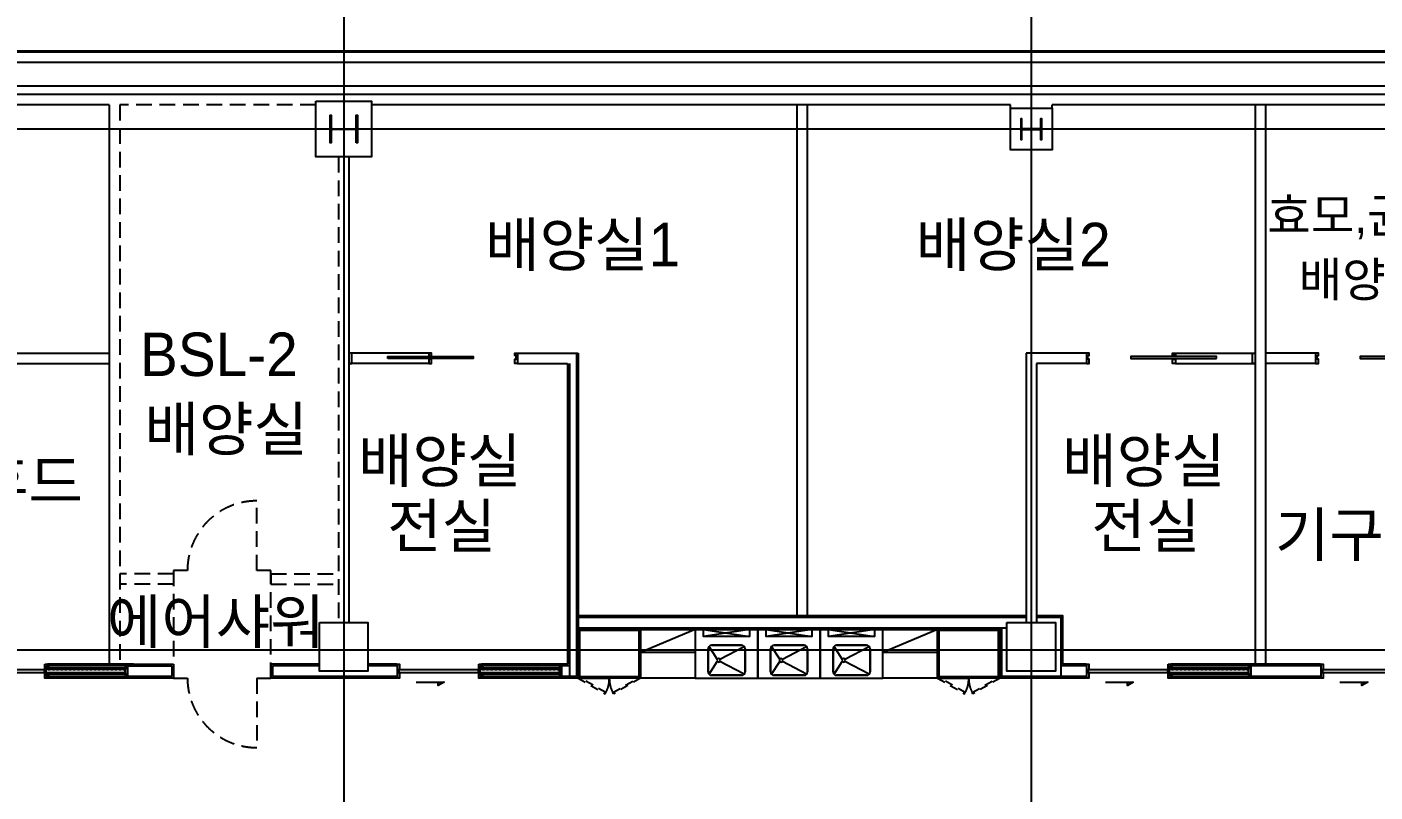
# Model space of a CAD drawing. Header units: metres. Extents: x 630750 to 860239, y 578133 to 726633.
# Drawn here: x 713644 to 733054, y 682271 to 693280 of the extents above; entities that cross this region are included whole.
import ezdxf

# ---------------------------------------------------------------- set-up
doc = ezdxf.new("R2010")
doc.units = ezdxf.units.M
doc.header["$LTSCALE"] = 300
for name, pattern in [('DASHDOT', [25.4, 12.7, -6.35, 0, -6.35]), ('HID1', [0.375, 0.25, -0.125]), ('HIDD', [0.7, 0.4, -0.3]), ('HIDDEN', [2, 1, -1])]:
    doc.linetypes.add(name, pattern=pattern)
for name, color, linetype in [('A-AL', 6, 'Continuous'), ('A-CEN-1', 1, 'Continuous'), ('A-CON', 2, 'Continuous'), ('A-DOR', 4, 'Continuous'), ('A-TXT', 3, 'Continuous'), ('A-WAL-DW', 7, 'Continuous'), ('A-WIN', 4, 'Continuous'), ('KUK-DOOR', 4, 'Continuous'), ('KUK-DOOR-FRAME', 4, 'Continuous'), ('KUK-FUR-MOVE-MAKE', 95, 'Continuous'), ('KUK-WALL-DRYWALL', 4, 'Continuous'), ('KUK-WALL-FIN 1', 30, 'Continuous'), ('O-AA-XXXX-STEEL', 3, 'Continuous'), ('STEL', 3, 'Continuous'), ('특수설계 영역', 225, 'Continuous')]:
    doc.layers.add(name, color=color, linetype=linetype)
doc.layers.add('tel 1구', color=7, linetype='Continuous', lineweight=5, true_color=0x0074cb)
doc.styles.add('돋움', font='')
doc.styles.get('돋움').set_extended_font_data('Dotum')

# ---------------------------------------------------------------- blocks, each defined once
blk = doc.blocks.new('*U18')
at = {"layer": 'STEL'}
blk.add_lwpolyline([(-23, -15, -0.414214), (-5, -33), (-5, -267, -0.414214), (-23, -285), (-150, -285), (-150, -300), (150, -300), (150, -285), (23, -285, -0.414214), (5, -267), (5, -33, -0.414214), (23, -15), (150, -15), (150, 0), (-150, 0), (-150, -15)], format="xyb", close=True, dxfattribs=at)
blk = doc.blocks.new('미닫이문1200')
at = {"layer": 'A-DOR'}
blk.add_line((1280, -150), (2390, -150), dxfattribs=at)
for points in [[(0, 0), (40, 0), (40, -65), (20, -65), (20, -115), (40, -115), (40, -150), (0, -150)], [(1280, 0), (1240, 0), (1240, -65), (1280, -65)], [(2430, 0), (2390, 0), (2390, 0), (2390, 0), (2390, 0), (2390, 0), (2390, -150), (2430, -150)], [(1870, -75), (1870, -105), (640, -105), (640, -75)], [(1280, -115), (1240, -115), (1240, -150), (1280, -150)]]:
    blk.add_lwpolyline(points, close=True, dxfattribs=at)
at = {"layer": 'A-WAL-DW'}
blk.add_line((1280, 0), (2430, 0), dxfattribs=at)

msp = doc.modelspace()

# ---------------------------------------------------------------- linework, layer by layer
at = {"layer": 'A-AL', "ltscale": 3}
msp.add_line((747874.4, 692430.2, 0), (694034.3, 692430.2, 0), dxfattribs=at)
at = {"layer": 'A-CEN-1', "linetype": 'Continuous'}
for p, q in [((718204.4, 706258.8, 0), (718204.4, 640745.8, 0)), ((728104.4, 706258.8, 0), (728104.4, 608420.8, 0)), ((795684.4, 691810.2, 0), (657202.6, 691810.2, 0)), ((795684.4, 684310.2, 0), (657202.6, 684310.2, 0))]:
    msp.add_line(p, q, dxfattribs=at)
at = {"layer": 'A-CON', "elevation": 0}
for points in [[(717804.4, 692210.2), (718604.4, 692210.2), (718604.4, 691410.2), (717804.4, 691410.2)], [(727804.4, 692110.2), (728404.4, 692110.2), (728404.4, 691510.2), (727804.4, 691510.2)]]:
    msp.add_lwpolyline(points, close=True, dxfattribs=at)
at = {"layer": 'A-CON'}
for points in [[(717854.4, 684710.2), (718554.4, 684710.2), (718554.4, 684010.2), (717854.4, 684010.2)], [(727754.4, 684710.2), (728454.4, 684710.2), (728454.4, 684010.2), (727754.4, 684010.2)]]:
    msp.add_lwpolyline(points, close=True, dxfattribs=at)
at = {"layer": 'A-WAL-DW'}
for p, q in [((747874.4, 692310.2), (694034.3, 692310.2)), ((747874.4, 692310.2), (694034.3, 692310.2)), ((714829.4, 692160.2), (708604.4, 692160.2)), ((714829.4, 692160.2), (714829.4, 684110.2, 0)), ((727804.4, 692160.2), (718604.4, 692160.2)), ((724729.4, 692160.2), (724729.4, 684810.2)), ((724879.4, 692160.2), (724879.4, 684810.2)), ((727804.4, 692110.2), (727804.4, 692160.2)), ((728404.4, 692110.2), (728404.4, 692160.2)), ((737604.4, 692160.2), (728404.4, 692160.2)), ((731329.4, 692160.2), (731329.4, 684110.2)), ((731479.4, 692160.2), (731479.4, 684110.2)), ((718279.4, 691410.2), (718279.4, 684710.2)), ((708304.4, 688585.2), (714829.6, 688585.2)), ((720709.4, 688585.2), (721579.4, 688585.2)), ((720709.4, 688585.2), (720709.4, 688435.2)), ((728899.6, 688585.2), (728029.4, 688585.2)), ((728029.4, 688585.2), (728029.4, 684710.2)), ((728899.6, 688585.2), (728899.6, 688435.2)), ((732199.4, 688585.2), (731479.4, 688585.2)), ((732199.4, 688585.2), (732199.4, 688435.2)), ((708304.4, 688435.2), (714829.6, 688435.2)), ((720709.4, 688435.2), (721429.4, 688435.2)), ((728899.6, 688435.2), (728179.4, 688435.2)), ((728179.4, 688435.2), (728179.4, 684710.2)), ((732199.4, 688435.2), (731479.4, 688435.2)), ((731479.4, 684110.2), (732199.6, 684110.2))]:
    msp.add_line(p, q, dxfattribs=at)
at = {"layer": 'A-WIN', "ltscale": 3}
for p, q in [((734273.8, 692930, 0), (696173.8, 692930.2, 0)), ((734273.8, 692918, 0), (696173.8, 692918.2, 0)), ((734261.8, 692768, 0), (696185.8, 692768.2, 0))]:
    msp.add_line(p, q, dxfattribs=at)
at = {"layer": 'KUK-DOOR', "color": 4, "ltscale": 30}
for points in [[(712749.4, 684030.2), (712749.4, 683990.2), (713919.4, 683990.2), (713919.4, 684030.2)], [(728924.4, 684030.2), (728924.4, 683990.2), (730094.4, 683990.2), (730094.4, 684030.2)], [(732299.4, 684030.2), (732299.4, 683990.2), (733469.4, 683990.2), (733469.4, 684030.2)]]:
    msp.add_lwpolyline(points, close=True, dxfattribs=at)
at = {"layer": 'KUK-DOOR', "color": 5, "linetype": 'HIDDEN', "ltscale": 0.1}
for points in [[(713889.4, 684030.2), (713889.4, 683990.2), (715059.4, 683990.2), (715059.4, 684030.2)], [(730064.4, 684030.2), (730064.4, 683990.2), (731234.4, 683990.2), (731234.4, 684030.2)]]:
    msp.add_lwpolyline(points, close=True, dxfattribs=at)
at = {"layer": 'KUK-DOOR', "color": 4, "ltscale": 30, "elevation": 0}
msp.add_lwpolyline([(718999.6, 684030.2), (718999.6, 683990.2), (720169.6, 683990.2), (720169.6, 684030.2)], close=True, dxfattribs=at)
at = {"layer": 'KUK-DOOR', "color": 5, "linetype": 'HIDDEN', "ltscale": 0.1, "elevation": 0}
msp.add_lwpolyline([(720139.6, 684030.2), (720139.6, 683990.2), (721309.6, 683990.2), (721309.6, 684030.2)], close=True, dxfattribs=at)
at = {"layer": 'KUK-DOOR', "color": 1, "ltscale": 30, "elevation": 0}
for points in [[(719249.3, 683850.8), (719648.8, 683850.8), (719566.8, 683805.1), (719566.8, 683850.8)], [(729174.1, 683850.8), (729573.7, 683850.8), (729491.6, 683805.1), (729491.6, 683850.8)], [(732549.1, 683850.8), (732948.7, 683850.8), (732866.6, 683805.1), (732866.6, 683850.8)]]:
    msp.add_lwpolyline(points, dxfattribs=at)
at = {"layer": 'KUK-DOOR-FRAME'}
for points in [[(713899.4, 684110.2), (713929.4, 684110.2), (713929.4, 684035.2), (713899.4, 684035.2)], [(730074.4, 684110.2), (730104.4, 684110.2), (730104.4, 684035.2), (730074.4, 684035.2)], [(713899.4, 683985.2), (713929.4, 683985.2), (713929.4, 683910.2), (713899.4, 683910.2)], [(730074.4, 683985.2), (730104.4, 683985.2), (730104.4, 683910.2), (730074.4, 683910.2)]]:
    msp.add_lwpolyline(points, close=True, dxfattribs=at)
at = {"layer": 'KUK-DOOR-FRAME', "elevation": 0}
msp.add_lwpolyline([(718979.6, 683910.2), (718979.6, 684110.2), (719009.6, 684110.2), (719009.6, 684035.2), (718999.6, 684035.2), (718999.6, 683985.2), (719009.6, 683985.2), (719009.6, 683910.2), (718979.6, 683910.2)], dxfattribs=at)
for points in [[(720149.6, 684110.2), (720179.6, 684110.2), (720179.6, 684035.2), (720149.6, 684035.2)], [(720149.6, 683985.2), (720179.6, 683985.2), (720179.6, 683910.2), (720149.6, 683910.2)]]:
    msp.add_lwpolyline(points, close=True, dxfattribs=at)
at = {"layer": 'KUK-DOOR-FRAME'}
for points in [[(728904.4, 683910.2), (728904.4, 684110.2), (728934.4, 684110.2), (728934.4, 684035.2), (728924.4, 684035.2), (728924.4, 683985.2), (728934.4, 683985.2), (728934.4, 683910.2), (728904.4, 683910.2)], [(732279.4, 683910.2), (732279.4, 684110.2), (732309.4, 684110.2), (732309.4, 684035.2), (732299.4, 684035.2), (732299.4, 683985.2), (732309.4, 683985.2), (732309.4, 683910.2), (732279.4, 683910.2)]]:
    msp.add_lwpolyline(points, dxfattribs=at)
at = {"layer": 'KUK-FUR-MOVE-MAKE'}
for p, q in [((723267, 684610.2), (722479.4, 684280.2)), ((726754.4, 684610.2), (725966.8, 684280.2)), ((723450.3, 684331), (723450.3, 684000.8)), ((723450.3, 684000.8), (723450.3, 684331)), ((723450.3, 684331), (723450.3, 684000.8)), ((723450.3, 684000.8), (723450.3, 684331)), ((723450.3, 684331), (723450.3, 684000.8)), ((723450.3, 684000.8), (723450.3, 684331)), ((723450.3, 684331), (723450.3, 684000.8)), ((723450.3, 684000.8), (723450.3, 684331)), ((723582.8, 684181.8), (723465.1, 684367)), ((723582.8, 684181.8), (723465.1, 684367)), ((723582.8, 684181.8), (723465.1, 684367)), ((723582.8, 684181.8), (723465.1, 684367)), ((723582.8, 684181.8), (723465.1, 684367)), ((723582.8, 684181.8), (723465.1, 684367)), ((723582.8, 684181.8), (723465.1, 684367)), ((723582.8, 684181.8), (723465.1, 684367)), ((723932.9, 684381.9), (723501.1, 684381.9)), ((723501.1, 684381.9), (723932.9, 684381.9)), ((723932.9, 684381.9), (723501.1, 684381.9)), ((723501.1, 684381.9), (723932.9, 684381.9)), ((723932.9, 684381.9), (723501.1, 684381.9)), ((723501.1, 684381.9), (723932.9, 684381.9)), ((723932.9, 684381.9), (723501.1, 684381.9)), ((723501.1, 684381.9), (723932.9, 684381.9)), ((723622.5, 684181.8), (723968.8, 684367)), ((723622.5, 684181.8), (723968.8, 684367)), ((723622.5, 684181.8), (723968.8, 684367)), ((723622.5, 684181.8), (723968.8, 684367)), ((723622.5, 684181.8), (723968.8, 684367)), ((723622.5, 684181.8), (723968.8, 684367)), ((723622.5, 684181.8), (723968.8, 684367)), ((723622.5, 684181.8), (723968.8, 684367)), ((723983.7, 684000.9), (723983.7, 684331.1)), ((723983.7, 684331.1), (723983.7, 684000.9)), ((723983.7, 684000.9), (723983.7, 684331.1)), ((723983.7, 684331.1), (723983.7, 684000.9)), ((723983.7, 684000.9), (723983.7, 684331.1)), ((723983.7, 684331.1), (723983.7, 684000.9)), ((723983.7, 684000.9), (723983.7, 684331.1)), ((723983.7, 684331.1), (723983.7, 684000.9)), ((724350.2, 684331), (724350.2, 684000.8)), ((724350.2, 684000.8), (724350.2, 684331)), ((724350.2, 684331), (724350.2, 684000.8)), ((724350.2, 684000.8), (724350.2, 684331)), ((724350.2, 684331), (724350.2, 684000.8)), ((724350.2, 684000.8), (724350.2, 684331)), ((724350.2, 684331), (724350.2, 684000.8)), ((724350.2, 684000.8), (724350.2, 684331)), ((724482.7, 684181.8), (724365.1, 684367)), ((724482.7, 684181.8), (724365.1, 684367)), ((724482.7, 684181.8), (724365.1, 684367)), ((724482.7, 684181.8), (724365.1, 684367)), ((724482.7, 684181.8), (724365.1, 684367)), ((724482.7, 684181.8), (724365.1, 684367)), ((724482.7, 684181.8), (724365.1, 684367)), ((724482.7, 684181.8), (724365.1, 684367)), ((724832.8, 684381.9), (724401, 684381.9)), ((724401, 684381.9), (724832.8, 684381.9)), ((724832.8, 684381.9), (724401, 684381.9)), ((724401, 684381.9), (724832.8, 684381.9)), ((724832.8, 684381.9), (724401, 684381.9)), ((724401, 684381.9), (724832.8, 684381.9)), ((724832.8, 684381.9), (724401, 684381.9)), ((724401, 684381.9), (724832.8, 684381.9)), ((724522.4, 684181.8), (724868.7, 684367)), ((724522.4, 684181.8), (724868.7, 684367)), ((724522.4, 684181.8), (724868.7, 684367)), ((724522.4, 684181.8), (724868.7, 684367)), ((724522.4, 684181.8), (724868.7, 684367)), ((724522.4, 684181.8), (724868.7, 684367)), ((724522.4, 684181.8), (724868.7, 684367)), ((724522.4, 684181.8), (724868.7, 684367)), ((724883.6, 684000.9), (724883.6, 684331.1)), ((724883.6, 684331.1), (724883.6, 684000.9)), ((724883.6, 684000.9), (724883.6, 684331.1)), ((724883.6, 684331.1), (724883.6, 684000.9)), ((724883.6, 684000.9), (724883.6, 684331.1)), ((724883.6, 684331.1), (724883.6, 684000.9)), ((724883.6, 684000.9), (724883.6, 684331.1)), ((724883.6, 684331.1), (724883.6, 684000.9)), ((725250.1, 684331), (725250.1, 684000.8)), ((725250.1, 684000.8), (725250.1, 684331)), ((725250.1, 684331), (725250.1, 684000.8)), ((725250.1, 684000.8), (725250.1, 684331)), ((725250.1, 684331), (725250.1, 684000.8)), ((725250.1, 684000.8), (725250.1, 684331)), ((725250.1, 684331), (725250.1, 684000.8)), ((725250.1, 684000.8), (725250.1, 684331)), ((725382.6, 684181.8), (725265, 684367)), ((725382.6, 684181.8), (725265, 684367)), ((725382.6, 684181.8), (725265, 684367)), ((725382.6, 684181.8), (725265, 684367)), ((725382.6, 684181.8), (725265, 684367)), ((725382.6, 684181.8), (725265, 684367)), ((725382.6, 684181.8), (725265, 684367)), ((725382.6, 684181.8), (725265, 684367)), ((725732.7, 684381.9), (725300.9, 684381.9)), ((725300.9, 684381.9), (725732.7, 684381.9)), ((725732.7, 684381.9), (725300.9, 684381.9)), ((725300.9, 684381.9), (725732.7, 684381.9)), ((725732.7, 684381.9), (725300.9, 684381.9)), ((725300.9, 684381.9), (725732.7, 684381.9)), ((725732.7, 684381.9), (725300.9, 684381.9)), ((725300.9, 684381.9), (725732.7, 684381.9)), ((725422.3, 684181.8), (725768.6, 684367)), ((725422.3, 684181.8), (725768.6, 684367)), ((725422.3, 684181.8), (725768.6, 684367)), ((725422.3, 684181.8), (725768.6, 684367)), ((725422.3, 684181.8), (725768.6, 684367)), ((725422.3, 684181.8), (725768.6, 684367)), ((725422.3, 684181.8), (725768.6, 684367)), ((725422.3, 684181.8), (725768.6, 684367)), ((725783.5, 684000.9), (725783.5, 684331.1)), ((725783.5, 684331.1), (725783.5, 684000.9)), ((725783.5, 684000.9), (725783.5, 684331.1)), ((725783.5, 684331.1), (725783.5, 684000.9)), ((725783.5, 684000.9), (725783.5, 684331.1)), ((725783.5, 684331.1), (725783.5, 684000.9)), ((725783.5, 684000.9), (725783.5, 684331.1)), ((725783.5, 684331.1), (725783.5, 684000.9)), ((723465.2, 683964.9), (723582.8, 684150.1)), ((723465.2, 683964.9), (723582.8, 684150.1)), ((723465.2, 683964.9), (723582.8, 684150.1)), ((723465.2, 683964.9), (723582.8, 684150.1)), ((723465.2, 683964.9), (723582.8, 684150.1)), ((723465.2, 683964.9), (723582.8, 684150.1)), ((723465.2, 683964.9), (723582.8, 684150.1)), ((723465.2, 683964.9), (723582.8, 684150.1)), ((723968.8, 683965), (723622.5, 684150.1)), ((723968.8, 683965), (723622.5, 684150.1)), ((723968.8, 683965), (723622.5, 684150.1)), ((723968.8, 683965), (723622.5, 684150.1)), ((723968.8, 683965), (723622.5, 684150.1)), ((723968.8, 683965), (723622.5, 684150.1)), ((723968.8, 683965), (723622.5, 684150.1)), ((723968.8, 683965), (723622.5, 684150.1)), ((724365.1, 683964.9), (724482.7, 684150.1)), ((724365.1, 683964.9), (724482.7, 684150.1)), ((724365.1, 683964.9), (724482.7, 684150.1)), ((724365.1, 683964.9), (724482.7, 684150.1)), ((724365.1, 683964.9), (724482.7, 684150.1)), ((724365.1, 683964.9), (724482.7, 684150.1)), ((724365.1, 683964.9), (724482.7, 684150.1)), ((724365.1, 683964.9), (724482.7, 684150.1)), ((724868.7, 683965), (724522.4, 684150.1)), ((724868.7, 683965), (724522.4, 684150.1)), ((724868.7, 683965), (724522.4, 684150.1)), ((724868.7, 683965), (724522.4, 684150.1)), ((724868.7, 683965), (724522.4, 684150.1)), ((724868.7, 683965), (724522.4, 684150.1)), ((724868.7, 683965), (724522.4, 684150.1)), ((724868.7, 683965), (724522.4, 684150.1)), ((725265, 683964.9), (725382.6, 684150.1)), ((725265, 683964.9), (725382.6, 684150.1)), ((725265, 683964.9), (725382.6, 684150.1)), ((725265, 683964.9), (725382.6, 684150.1)), ((725265, 683964.9), (725382.6, 684150.1)), ((725265, 683964.9), (725382.6, 684150.1)), ((725265, 683964.9), (725382.6, 684150.1)), ((725265, 683964.9), (725382.6, 684150.1)), ((725768.6, 683965), (725422.3, 684150.1)), ((725768.6, 683965), (725422.3, 684150.1)), ((725768.6, 683965), (725422.3, 684150.1)), ((725768.6, 683965), (725422.3, 684150.1)), ((725768.6, 683965), (725422.3, 684150.1)), ((725768.6, 683965), (725422.3, 684150.1)), ((725768.6, 683965), (725422.3, 684150.1)), ((725768.6, 683965), (725422.3, 684150.1)), ((723501.1, 683950.1), (723932.9, 683950.1)), ((723932.9, 683950.1), (723501.1, 683950.1)), ((723501.1, 683950.1), (723932.9, 683950.1)), ((723932.9, 683950.1), (723501.1, 683950.1)), ((723501.1, 683950.1), (723932.9, 683950.1)), ((723932.9, 683950.1), (723501.1, 683950.1)), ((723501.1, 683950.1), (723932.9, 683950.1)), ((723932.9, 683950.1), (723501.1, 683950.1)), ((724401, 683950.1), (724832.8, 683950.1)), ((724832.8, 683950.1), (724401, 683950.1)), ((724401, 683950.1), (724832.8, 683950.1)), ((724832.8, 683950.1), (724401, 683950.1)), ((724401, 683950.1), (724832.8, 683950.1)), ((724832.8, 683950.1), (724401, 683950.1)), ((724401, 683950.1), (724832.8, 683950.1)), ((724832.8, 683950.1), (724401, 683950.1)), ((725300.9, 683950.1), (725732.7, 683950.1)), ((725732.7, 683950.1), (725300.9, 683950.1)), ((725300.9, 683950.1), (725732.7, 683950.1)), ((725732.7, 683950.1), (725300.9, 683950.1)), ((725300.9, 683950.1), (725732.7, 683950.1)), ((725732.7, 683950.1), (725300.9, 683950.1)), ((725300.9, 683950.1), (725732.7, 683950.1)), ((725732.7, 683950.1), (725300.9, 683950.1))]:
    msp.add_line(p, q, dxfattribs=at)
for points in [[(721579.4, 684610.2), (722479.4, 684610.2), (722479.4, 683930.2), (721579.4, 683930.2)], [(721579.4, 683930.2), (721579.4, 684610.2), (721599.4, 684610.2), (721599.4, 683930.2)], [(722459.4, 683930.2), (722459.4, 684610.2), (722479.4, 684610.2), (722479.4, 683930.2)], [(723267, 683910.2), (722479.4, 683910.2), (722479.4, 684610.2), (723267, 684610.2)], [(723267, 684280.2), (722479.4, 684280.2), (722479.4, 684610.2), (723267, 684610.2)], [(724166.9, 684610.2), (723267, 684610.2), (723267, 683910.2), (724166.9, 683910.2)], [(725066.9, 684610.2), (724166.9, 684610.2), (724166.9, 683910.2), (725066.9, 683910.2)], [(725966.8, 684610.2), (725066.9, 684610.2), (725066.9, 683910.2), (725966.8, 683910.2)], [(726754.4, 683910.2), (725966.8, 683910.2), (725966.8, 684610.2), (726754.4, 684610.2)], [(726754.4, 684280.2), (725966.8, 684280.2), (725966.8, 684610.2), (726754.4, 684610.2)], [(726754.4, 684610.2), (727654.4, 684610.2), (727654.4, 683930.2), (726754.4, 683930.2)], [(726754.4, 683930.2), (726754.4, 684610.2), (726774.4, 684610.2), (726774.4, 683930.2)], [(727634.4, 683930.2), (727634.4, 684610.2), (727654.4, 684610.2), (727654.4, 683930.2)], [(722464.4, 684595.2), (721594.4, 684595.2), (721594.4, 684600.2), (722464.4, 684600.2)], [(727639.4, 684595.2), (726769.4, 684595.2), (726769.4, 684600.2), (727639.4, 684600.2)], [(722029.4, 683930.2), (721579.4, 683930.2), (721579.4, 683910.2), (722029.4, 683910.2)], [(722029.4, 683930.2), (722479.4, 683930.2), (722479.4, 683910.2), (722029.4, 683910.2)], [(727204.4, 683930.2), (726754.4, 683930.2), (726754.4, 683910.2), (727204.4, 683910.2)], [(727204.4, 683930.2), (727654.4, 683930.2), (727654.4, 683910.2), (727204.4, 683910.2)]]:
    msp.add_lwpolyline(points, close=True, dxfattribs=at)
for points in [[(724047, 684610.2), (724047, 684510.2), (723387, 684510.2), (723387, 684610.2), (724047, 684610.2), (723387, 684510.2), (723387, 684610.2), (724047, 684510.2)], [(724946.9, 684610.2), (724946.9, 684510.2), (724286.9, 684510.2), (724286.9, 684610.2), (724946.9, 684610.2), (724286.9, 684510.2), (724286.9, 684610.2), (724946.9, 684510.2)], [(725846.8, 684610.2), (725846.8, 684510.2), (725186.8, 684510.2), (725186.8, 684610.2), (725846.8, 684610.2), (725186.8, 684510.2), (725186.8, 684610.2), (725846.8, 684510.2)]]:
    msp.add_lwpolyline(points, dxfattribs=at)
at = {"layer": 'KUK-FUR-MOVE-MAKE', "color": 1, "linetype": 'HIDD'}
for points in [[(721979.1, 683702.6), (721589.4, 683927.6), (721579.4, 683910.2), (721969.1, 683685.2)], [(722079.7, 683702.6), (722469.4, 683927.6), (722479.4, 683910.2), (722089.7, 683685.2)], [(727154.1, 683702.6), (726764.4, 683927.6), (726754.4, 683910.2), (727144.1, 683685.2)], [(727254.7, 683702.6), (727644.4, 683927.6), (727654.4, 683910.2), (727264.7, 683685.2)]]:
    msp.add_lwpolyline(points, close=True, dxfattribs=at)
at = {"layer": 'KUK-FUR-MOVE-MAKE'}
for centre, radius, start, end in [((723501.1, 684331.1), 50.8, 90.00308, 180.00308), ((723501.1, 684331.1), 50.8, 90.00308, 180.00308), ((723501.1, 684331.1), 50.8, 90.00308, 180.00308), ((723501.1, 684331.1), 50.8, 90.00308, 180.00308), ((723501.1, 684331.1), 50.8, 90.00308, 180.00308), ((723501.1, 684331.1), 50.8, 90.00308, 180.00308), ((723501.1, 684331.1), 50.8, 90.00308, 180.00308), ((723501.1, 684331.1), 50.8, 90.00308, 180.00308), ((723932.9, 684331.1), 50.8, 0.00308, 90.00308), ((723932.9, 684331.1), 50.8, 0.00308, 90.00308), ((723932.9, 684331.1), 50.8, 0.00308, 90.00308), ((723932.9, 684331.1), 50.8, 0.00308, 90.00308), ((723932.9, 684331.1), 50.8, 0.00308, 90.00308), ((723932.9, 684331.1), 50.8, 0.00308, 90.00308), ((723932.9, 684331.1), 50.8, 0.00308, 90.00308), ((723932.9, 684331.1), 50.8, 0.00308, 90.00308), ((724401, 684331.1), 50.8, 90.00308, 180.00308), ((724401, 684331.1), 50.8, 90.00308, 180.00308), ((724401, 684331.1), 50.8, 90.00308, 180.00308), ((724401, 684331.1), 50.8, 90.00308, 180.00308), ((724401, 684331.1), 50.8, 90.00308, 180.00308), ((724401, 684331.1), 50.8, 90.00308, 180.00308), ((724401, 684331.1), 50.8, 90.00308, 180.00308), ((724401, 684331.1), 50.8, 90.00308, 180.00308), ((724832.8, 684331.1), 50.8, 0.00308, 90.00308), ((724832.8, 684331.1), 50.8, 0.00308, 90.00308), ((724832.8, 684331.1), 50.8, 0.00308, 90.00308), ((724832.8, 684331.1), 50.8, 0.00308, 90.00308), ((724832.8, 684331.1), 50.8, 0.00308, 90.00308), ((724832.8, 684331.1), 50.8, 0.00308, 90.00308), ((724832.8, 684331.1), 50.8, 0.00308, 90.00308), ((724832.8, 684331.1), 50.8, 0.00308, 90.00308), ((725300.9, 684331.1), 50.8, 90.00308, 180.00308), ((725300.9, 684331.1), 50.8, 90.00308, 180.00308), ((725300.9, 684331.1), 50.8, 90.00308, 180.00308), ((725300.9, 684331.1), 50.8, 90.00308, 180.00308), ((725300.9, 684331.1), 50.8, 90.00308, 180.00308), ((725300.9, 684331.1), 50.8, 90.00308, 180.00308), ((725300.9, 684331.1), 50.8, 90.00308, 180.00308), ((725300.9, 684331.1), 50.8, 90.00308, 180.00308), ((725732.7, 684331.1), 50.8, 0.00308, 90.00308), ((725732.7, 684331.1), 50.8, 0.00308, 90.00308), ((725732.7, 684331.1), 50.8, 0.00308, 90.00308), ((725732.7, 684331.1), 50.8, 0.00308, 90.00308), ((725732.7, 684331.1), 50.8, 0.00308, 90.00308), ((725732.7, 684331.1), 50.8, 0.00308, 90.00308), ((725732.7, 684331.1), 50.8, 0.00308, 90.00308), ((725732.7, 684331.1), 50.8, 0.00308, 90.00308), ((723602.7, 684166), 25.4, 0.00308, 180.00308), ((723602.7, 684166), 25.4, 0.00308, 180.00308), ((723602.7, 684166), 25.4, 0.00308, 180.00308), ((723602.7, 684166), 25.4, 0.00308, 180.00308), ((723602.7, 684166), 25.4, 0.00308, 180.00308), ((723602.7, 684166), 25.4, 0.00308, 180.00308), ((723602.7, 684166), 25.4, 0.00308, 180.00308), ((723602.7, 684166), 25.4, 0.00308, 180.00308), ((723602.7, 684166), 25.4, 180.00308, 0.00308), ((723602.7, 684166), 25.4, 180.00308, 0.00308), ((723602.7, 684166), 25.4, 180.00308, 0.00308), ((723602.7, 684166), 25.4, 180.00308, 0.00308), ((723602.7, 684166), 25.4, 180.00308, 0.00308), ((723602.7, 684166), 25.4, 180.00308, 0.00308), ((723602.7, 684166), 25.4, 180.00308, 0.00308), ((723602.7, 684166), 25.4, 180.00308, 0.00308), ((724502.6, 684166), 25.4, 0.00308, 180.00308), ((724502.6, 684166), 25.4, 0.00308, 180.00308), ((724502.6, 684166), 25.4, 0.00308, 180.00308), ((724502.6, 684166), 25.4, 0.00308, 180.00308), ((724502.6, 684166), 25.4, 0.00308, 180.00308), ((724502.6, 684166), 25.4, 0.00308, 180.00308), ((724502.6, 684166), 25.4, 0.00308, 180.00308), ((724502.6, 684166), 25.4, 0.00308, 180.00308), ((724502.6, 684166), 25.4, 180.00308, 0.00308), ((724502.6, 684166), 25.4, 180.00308, 0.00308), ((724502.6, 684166), 25.4, 180.00308, 0.00308), ((724502.6, 684166), 25.4, 180.00308, 0.00308), ((724502.6, 684166), 25.4, 180.00308, 0.00308), ((724502.6, 684166), 25.4, 180.00308, 0.00308), ((724502.6, 684166), 25.4, 180.00308, 0.00308), ((724502.6, 684166), 25.4, 180.00308, 0.00308), ((725402.5, 684166), 25.4, 0.00308, 180.00308), ((725402.5, 684166), 25.4, 0.00308, 180.00308), ((725402.5, 684166), 25.4, 0.00308, 180.00308), ((725402.5, 684166), 25.4, 0.00308, 180.00308), ((725402.5, 684166), 25.4, 0.00308, 180.00308), ((725402.5, 684166), 25.4, 0.00308, 180.00308), ((725402.5, 684166), 25.4, 0.00308, 180.00308), ((725402.5, 684166), 25.4, 0.00308, 180.00308), ((725402.5, 684166), 25.4, 180.00308, 0.00308), ((725402.5, 684166), 25.4, 180.00308, 0.00308), ((725402.5, 684166), 25.4, 180.00308, 0.00308), ((725402.5, 684166), 25.4, 180.00308, 0.00308), ((725402.5, 684166), 25.4, 180.00308, 0.00308), ((725402.5, 684166), 25.4, 180.00308, 0.00308), ((725402.5, 684166), 25.4, 180.00308, 0.00308), ((725402.5, 684166), 25.4, 180.00308, 0.00308), ((723501.1, 684000.9), 50.8, 180.00308, 270.00308), ((723501.1, 684000.9), 50.8, 180.00308, 270.00308), ((723501.1, 684000.9), 50.8, 180.00308, 270.00308), ((723501.1, 684000.9), 50.8, 180.00308, 270.00308), ((723501.1, 684000.9), 50.8, 180.00308, 270.00308), ((723501.1, 684000.9), 50.8, 180.00308, 270.00308), ((723501.1, 684000.9), 50.8, 180.00308, 270.00308), ((723501.1, 684000.9), 50.8, 180.00308, 270.00308), ((723932.9, 684000.9), 50.8, 270.00308, 0.00308), ((723932.9, 684000.9), 50.8, 270.00308, 0.00308), ((723932.9, 684000.9), 50.8, 270.00308, 0.00308), ((723932.9, 684000.9), 50.8, 270.00308, 0.00308), ((723932.9, 684000.9), 50.8, 270.00308, 0.00308), ((723932.9, 684000.9), 50.8, 270.00308, 0.00308), ((723932.9, 684000.9), 50.8, 270.00308, 0.00308), ((723932.9, 684000.9), 50.8, 270.00308, 0.00308), ((724401, 684000.9), 50.8, 180.00308, 270.00308), ((724401, 684000.9), 50.8, 180.00308, 270.00308), ((724401, 684000.9), 50.8, 180.00308, 270.00308), ((724401, 684000.9), 50.8, 180.00308, 270.00308), ((724401, 684000.9), 50.8, 180.00308, 270.00308), ((724401, 684000.9), 50.8, 180.00308, 270.00308), ((724401, 684000.9), 50.8, 180.00308, 270.00308), ((724401, 684000.9), 50.8, 180.00308, 270.00308), ((724832.8, 684000.9), 50.8, 270.00308, 0.00308), ((724832.8, 684000.9), 50.8, 270.00308, 0.00308), ((724832.8, 684000.9), 50.8, 270.00308, 0.00308), ((724832.8, 684000.9), 50.8, 270.00308, 0.00308), ((724832.8, 684000.9), 50.8, 270.00308, 0.00308), ((724832.8, 684000.9), 50.8, 270.00308, 0.00308), ((724832.8, 684000.9), 50.8, 270.00308, 0.00308), ((724832.8, 684000.9), 50.8, 270.00308, 0.00308), ((725300.9, 684000.9), 50.8, 180.00308, 270.00308), ((725300.9, 684000.9), 50.8, 180.00308, 270.00308), ((725300.9, 684000.9), 50.8, 180.00308, 270.00308), ((725300.9, 684000.9), 50.8, 180.00308, 270.00308), ((725300.9, 684000.9), 50.8, 180.00308, 270.00308), ((725300.9, 684000.9), 50.8, 180.00308, 270.00308), ((725300.9, 684000.9), 50.8, 180.00308, 270.00308), ((725300.9, 684000.9), 50.8, 180.00308, 270.00308), ((725732.7, 684000.9), 50.8, 270.00308, 0.00308), ((725732.7, 684000.9), 50.8, 270.00308, 0.00308), ((725732.7, 684000.9), 50.8, 270.00308, 0.00308), ((725732.7, 684000.9), 50.8, 270.00308, 0.00308), ((725732.7, 684000.9), 50.8, 270.00308, 0.00308), ((725732.7, 684000.9), 50.8, 270.00308, 0.00308), ((725732.7, 684000.9), 50.8, 270.00308, 0.00308), ((725732.7, 684000.9), 50.8, 270.00308, 0.00308)]:
    msp.add_arc(centre, radius, start, end, dxfattribs=at)
at = {"layer": 'KUK-FUR-MOVE-MAKE', "color": 1, "linetype": 'DASHDOT'}
for centre, start, end in [((721616.7, 683900.2), 328.61189, 1.38811), ((722442.1, 683900.2), 178.61189, 211.38811), ((726791.7, 683900.2), 328.61189, 1.38811), ((727617.1, 683900.2), 178.61189, 211.38811)]:
    msp.add_arc(centre, 412.8, start, end, dxfattribs=at)
at = {"layer": 'KUK-WALL-DRYWALL'}
for p, q in [((721554.4, 688585.2), (721554.4, 683935.2)), ((721454.4, 688435.2), (721454.4, 683935.2)), ((721579.4, 684785.2), (728029.6, 684785.2)), ((721579.4, 684635.2), (727754.4, 684635.2)), ((715204.2, 684085.2, 0), (713929.4, 684085.2)), ((715094.4, 684055.2), (713929.4, 684055.2)), ((715054.4, 684085.2, 0), (715729.4, 684085.2, 0)), ((715064.4, 683965.2), (715064.4, 684055.2)), ((715094.4, 683935.2), (715094.4, 684085.2)), ((715729.4, 684085.2), (715729.4, 683935.2)), ((717854.4, 684085.2, 0), (717179.4, 684085.2, 0)), ((717179.4, 684085.2), (717179.4, 683935.2)), ((718979.6, 684085.2, 0), (718554.4, 684085.2, 0)), ((721454.4, 684085.2), (720179.6, 684085.2, 0)), ((721344.6, 684055.2, 0), (720179.6, 684055.2, 0)), ((721314.6, 683965.2, 0), (721314.6, 684055.2, 0)), ((721344.6, 683935.2, 0), (721344.6, 684085.2, 0)), ((728904.4, 684085.2), (728529.4, 684085.2)), ((731269.4, 684085.2), (730104.4, 684085.2)), ((731269.4, 684055.2), (730104.4, 684055.2)), ((732279.4, 684085.2), (731239.4, 684085.2)), ((731239.4, 683965.2), (731239.4, 684055.2)), ((731269.4, 683935.2), (731269.4, 684085.2)), ((715094.4, 683965.2), (713929.4, 683965.2)), ((715729.4, 683935.2), (713929.4, 683935.2)), ((718979.6, 683935.2, 0), (717179.4, 683935.2, 0)), ((721344.6, 683965.2, 0), (720179.6, 683965.2, 0)), ((721554.4, 683935.2), (720179.6, 683935.2, 0)), ((728904.4, 683935.2), (728520.1, 683935.2)), ((731269.4, 683965.2), (730104.4, 683965.2)), ((731269.4, 683935.2), (730104.4, 683935.2)), ((732279.4, 683935.2), (731239.4, 683935.2))]:
    msp.add_line(p, q, dxfattribs=at)
msp.add_lwpolyline([(728179.4, 684785.2), (728529.4, 684785.2), (728529.4, 683935.2), (727679.4, 683935.2), (727679.4, 684635.2)], dxfattribs=at)
at = {"layer": 'KUK-WALL-DRYWALL', "color": 1}
for points in [[(713959.4, 684055.2), (713959.4, 684085.2), (713929.4, 684055.2), (713929.4, 684085.2), (713959.4, 684055.2), (713959.4, 684085.2), (713929.4, 684085.2), (713929.4, 684055.2), (713959.4, 684055.2)], [(715094.4, 684055.2), (715094.4, 684085.2), (715064.4, 684055.2), (715064.4, 684085.2), (715094.4, 684055.2), (715094.4, 684085.2), (715064.4, 684085.2), (715064.4, 684055.2), (715094.4, 684055.2)], [(730134.4, 684055.2), (730134.4, 684085.2), (730104.4, 684055.2), (730104.4, 684085.2), (730134.4, 684055.2), (730134.4, 684085.2), (730104.4, 684085.2), (730104.4, 684055.2), (730134.4, 684055.2)], [(731269.4, 684055.2), (731269.4, 684085.2), (731239.4, 684055.2), (731239.4, 684085.2), (731269.4, 684055.2), (731269.4, 684085.2), (731239.4, 684085.2), (731239.4, 684055.2), (731269.4, 684055.2)], [(713959.4, 683935.2), (713959.4, 683965.2), (713929.4, 683935.2), (713929.4, 683965.2), (713959.4, 683935.2), (713959.4, 683965.2), (713929.4, 683965.2), (713929.4, 683935.2), (713959.4, 683935.2)], [(715094.4, 683935.2), (715094.4, 683965.2), (715064.4, 683935.2), (715064.4, 683965.2), (715094.4, 683935.2), (715094.4, 683965.2), (715064.4, 683965.2), (715064.4, 683935.2), (715094.4, 683935.2)], [(730134.4, 683935.2), (730134.4, 683965.2), (730104.4, 683935.2), (730104.4, 683965.2), (730134.4, 683935.2), (730134.4, 683965.2), (730104.4, 683965.2), (730104.4, 683935.2), (730134.4, 683935.2)], [(731269.4, 683935.2), (731269.4, 683965.2), (731239.4, 683935.2), (731239.4, 683965.2), (731269.4, 683935.2), (731269.4, 683965.2), (731239.4, 683965.2), (731239.4, 683935.2), (731269.4, 683935.2)]]:
    msp.add_lwpolyline(points, dxfattribs=at)
at = {"layer": 'KUK-WALL-DRYWALL', "color": 1, "elevation": 0}
for points in [[(720209.6, 684055.2), (720209.6, 684085.2), (720179.6, 684055.2), (720179.6, 684085.2), (720209.6, 684055.2), (720209.6, 684085.2), (720179.6, 684085.2), (720179.6, 684055.2), (720209.6, 684055.2)], [(721344.6, 684055.2), (721344.6, 684085.2), (721314.6, 684055.2), (721314.6, 684085.2), (721344.6, 684055.2), (721344.6, 684085.2), (721314.6, 684085.2), (721314.6, 684055.2), (721344.6, 684055.2)], [(720209.6, 683935.2), (720209.6, 683965.2), (720179.6, 683935.2), (720179.6, 683965.2), (720209.6, 683935.2), (720209.6, 683965.2), (720179.6, 683965.2), (720179.6, 683935.2), (720209.6, 683935.2)], [(721344.6, 683935.2), (721344.6, 683965.2), (721314.6, 683935.2), (721314.6, 683965.2), (721344.6, 683935.2), (721344.6, 683965.2), (721314.6, 683965.2), (721314.6, 683935.2), (721344.6, 683935.2)]]:
    msp.add_lwpolyline(points, dxfattribs=at)
at = {"layer": 'KUK-WALL-FIN 1'}
for p, q in [((721579.4, 688585.2), (721579.4, 683910.2)), ((721429.4, 688435.2), (721429.4, 684110.2)), ((721579.4, 684810.2), (728029.6, 684810.2)), ((721579.4, 684610.2), (727654.4, 684610.2)), ((727654.4, 684610.2), (727654.4, 683910.2)), ((715059.4, 684035.2), (713929.4, 684035.2)), ((715179.4, 684110.2, 0), (713939.4, 684110.2)), ((715054.4, 684110.2, 0), (715754.4, 684110.2)), ((715059.4, 683965.2), (715059.4, 684055.2)), ((715754.4, 684110.2), (715754.4, 683910.2)), ((717854.4, 684110.2, 0), (717154.4, 684110.2)), ((717154.4, 684110.2), (717154.4, 683910.2)), ((718969.6, 684110.2, 0), (718554.4, 684110.2, 0)), ((721309.6, 684035.2, 0), (720179.6, 684035.2, 0)), ((721429.6, 684110.2), (720189.6, 684110.2, 0)), ((721309.6, 683965.2, 0), (721309.6, 684055.2, 0)), ((728894.4, 684110.2), (728554.4, 684110.2)), ((731234.4, 684035.2), (730104.4, 684035.2)), ((731244.4, 684110.2), (730114.4, 684110.2)), ((731234.4, 683965.2), (731234.4, 684055.2)), ((732269.4, 684110.2), (731244.4, 684110.2)), ((715059.4, 683985.2), (713929.4, 683985.2)), ((715754.4, 683910.2), (713939.4, 683910.2)), ((718969.6, 683910.2, 0), (717154.4, 683910.2)), ((721309.6, 683985.2, 0), (720179.6, 683985.2, 0)), ((721579.4, 683910.2), (720189.6, 683910.2, 0)), ((728894.4, 683910.2), (727654.4, 683910.2)), ((731234.4, 683985.2), (730104.4, 683985.2)), ((732269.4, 683910.2), (730114.4, 683910.2))]:
    msp.add_line(p, q, dxfattribs=at)
for points in [[(728179.4, 684810.2), (728554.4, 684810.2), (728554.4, 684110.2)], [(713939.4, 684110.2), (713939.4, 684100.2), (713929.4, 684100.2), (713929.4, 684110.2)], [(728894.4, 684110.2), (728894.4, 684100.2), (728904.4, 684100.2), (728904.4, 684110.2)], [(730114.4, 684110.2), (730114.4, 684100.2), (730104.4, 684100.2), (730104.4, 684110.2)], [(732269.4, 684110.2), (732269.4, 684100.2), (732279.4, 684100.2), (732279.4, 684110.2)], [(713939.4, 683910.2), (713939.4, 683920.2), (713929.4, 683920.2), (713929.4, 683910.2)], [(728894.4, 683910.2), (728894.4, 683920.2), (728904.4, 683920.2), (728904.4, 683910.2)], [(730114.4, 683910.2), (730114.4, 683920.2), (730104.4, 683920.2), (730104.4, 683910.2)], [(732269.4, 683910.2), (732269.4, 683920.2), (732279.4, 683920.2), (732279.4, 683910.2)]]:
    msp.add_lwpolyline(points, dxfattribs=at)
at = {"layer": 'KUK-WALL-FIN 1', "elevation": 0}
for points in [[(718969.6, 684110.2), (718969.6, 684100.2), (718979.6, 684100.2), (718979.6, 684110.2)], [(720189.6, 684110.2), (720189.6, 684100.2), (720179.6, 684100.2), (720179.6, 684110.2)], [(718969.6, 683910.2), (718969.6, 683920.2), (718979.6, 683920.2), (718979.6, 683910.2)], [(720189.6, 683910.2), (720189.6, 683920.2), (720179.6, 683920.2), (720179.6, 683910.2)]]:
    msp.add_lwpolyline(points, dxfattribs=at)
at = {"layer": 'O-AA-XXXX-STEEL', "elevation": 0}
msp.add_lwpolyline([(718383.4, 691611.2), (718383.4, 691786.7, 0.4142136), (718365.4, 691804.7), (718043.4, 691804.7, 0.4142136), (718025.4, 691786.7), (718025.4, 691611.2), (718007.4, 691611.2), (718007.4, 692009.2), (718025.4, 692009.2), (718025.4, 691833.7, 0.4142136), (718043.4, 691815.7), (718365.4, 691815.7, 0.4142136), (718383.4, 691833.7), (718383.4, 692009.2), (718401.4, 692009.2), (718401.4, 691611.2)], format="xyb", close=True, dxfattribs=at)
at = {"layer": '특수설계 영역', "linetype": 'HID1', "ltscale": 3}
for p, q in [((717804.4, 692160.2), (714979.4, 692160.2)), ((714979.4, 692160.2), (714979.4, 684110.2, 0)), ((718129.4, 691410.2), (718129.4, 684710.2)), ((716954.4, 685460.2), (716954.4, 686460.2)), ((715754.4, 685410.2), (714979.4, 685410.2)), ((715754.4, 685410.2), (715754.4, 685260.2)), ((717154.4, 685410.2), (717154.4, 685260.2)), ((717154.4, 685410.2), (718129.4, 685410.2)), ((715754.4, 685260.2), (714979.4, 685260.2)), ((717154.4, 685260.2), (718129.4, 685260.2)), ((715754.4, 684060.2), (715754.4, 683910.2)), ((717154.4, 684060.2), (717154.4, 683910.2)), ((716954.4, 683910.2), (716954.4, 682910.2))]:
    msp.add_line(p, q, dxfattribs=at)
for points in [[(715954.4, 685460.2), (715754.4, 685460.2), (715754.4, 683910.2), (715954.4, 683910.2)], [(716954.4, 683910.2), (717154.4, 683910.2), (717154.4, 685460.2), (716954.4, 685460.2)]]:
    msp.add_lwpolyline(points, dxfattribs=at)
for centre, start, end in [((716954.4, 685460.2), 90, 180), ((716954.4, 683910.2), 180, 270)]:
    msp.add_arc(centre, 1000, start, end, dxfattribs=at)

# ---------------------------------------------------------------- block references
at = {"layer": 'O-AA-XXXX-STEEL', "rotation": 90}
msp.add_blockref('*U18', (727954.4, 691810.2, 0), dxfattribs=at)
at = {"layer": 'tel 1구', "rotation": 180}
msp.add_blockref('미닫이문1200', (720709.4, 688435.2), dxfattribs=at)
at = {"layer": 'tel 1구', "xscale": -1, "rotation": 180}
for p in [(728899.6, 688435.2), (732199.4, 688435.2)]:
    msp.add_blockref('미닫이문1200', p, dxfattribs=at)

# ---------------------------------------------------------------- texts
at = {"layer": 'A-TXT', "color": 3, "style": '돋움'}
for s, height, p in [('효모,균류', 500, (731503, 690316.3, 0)), ('효모,균류', 500, (731503, 690316.3, 0)), ('배양실', 625, (720240.7, 689837.3, 0)), ('배양실1', 625, (720240.7, 689837.3, 0)), ('배양실', 625, (726440.7, 689837.3, 0)), ('배양실2', 625, (726440.7, 689837.3, 0)), ('배양실', 500, (731954.7, 689397.7, 0)), ('배양실', 500, (731954.7, 689397.7, 0)), ('BSL-2', 625, (715270.2, 688257.2, 0)), ('배양실', 625, (715336.7, 687183.1, 0)), ('배양실', 625, (715336.7, 687183.1, 0)), ('배양실', 625, (718410.7, 686727.3, 0)), ('배양실', 625, (728550.3, 686727.3, 0)), ('흄후드', 625, (712097.9, 686427.6, 0)), ('흄후드', 625, (712097.9, 686427.6, 0)), ('전실', 625, (718830.7, 685787.3, 0)), ('전실', 625, (728970.3, 685787.3, 0)), ('기구실', 625, (731614.1, 685662.8, 0)), ('기구실1', 625, (731614.1, 685662.8, 0)), ('에어샤워', 625, (714795.2, 684411.7, 0)), ('에어샤워', 625, (714795.2, 684411.7, 0))]:
    msp.add_text(s, height=height, rotation=0.00001, dxfattribs=at).set_placement(p)

doc.saveas('drawing.dxf')
